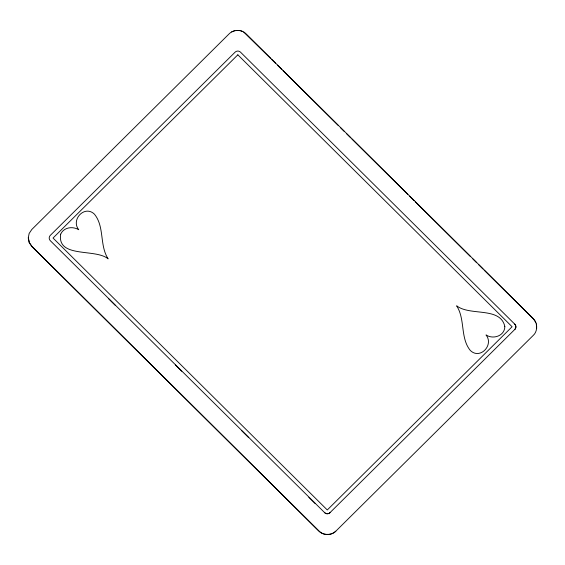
<?xml version="1.0" encoding="UTF-8"?>
<svg xmlns="http://www.w3.org/2000/svg" width="565" height="565" viewBox="0 0 565 565"><rect width="100%" height="100%" fill="white"/><g stroke="black" fill="none" stroke-linecap="round" stroke-linejoin="round"><path stroke-width="0.85" d="M28.25 238.049L29.133 233.493L31.788 229.503L229.178 33.815C233.161 29.486 241.742 29.119 246.163 33.928L533.176 318.512C538.297 323.484 537.343 331.846 533.289 335.349L335.822 531.185C331.316 535.797 323.307 535.662 318.837 531.072L31.824 246.488L29.196 242.611L28.328 237.9L29.274 242.47L31.908 246.347L318.914 530.931C323.314 535.712 331.768 535.337 335.822 531.185M536.319 323.872L536.658 328.505M231.65 31.937L234.539 30.764M236.078 30.475L239.214 30.496M240.761 30.807L242.251 31.322M243.663 32.021L270.522 58.308M514.743 324.126L240.513 52.164A3.828 3.764 29.1 0 0 235.104 52.164L50.299 235.379A3.828 3.764 29.1 0 0 50.334 240.725L324.607 512.617A3.828 3.764 29.1 0 0 329.995 512.653L514.8 329.437A3.828 3.764 29.1 0 0 514.764 324.091L514.743 324.126A3.828 3.764 29.1 0 1 514.779 329.48L514.8 329.437M329.981 512.688L329.995 512.653A3.828 3.764 29.1 0 1 324.585 512.653M535.804 322.389L533.176 318.512M271.779 59.551L275.536 63.273M277.415 65.137L281.801 69.488M283.058 70.731L338.202 125.409M340.709 127.895L344.466 131.624M346.352 133.488L350.738 137.839M351.988 139.082L407.761 194.381M409.639 196.246L414.032 200.596M415.282 201.839L470.426 256.517M472.933 259.003L476.698 262.732M478.576 264.597L482.962 268.947M484.212 270.19L533.092 318.653M108.487 298.61L115.373 305.439M175.482 365.039L181.746 371.247M241.855 430.848L248.741 437.677M308.85 497.278L315.115 503.486M60.681 234.164C56.853 258.495 95.669 248.233 108.127 258.855C99.348 245.344 104.73 226.784 94.44 214.177C84.694 204.65 70.547 219.714 78.754 229.729C72.723 226.035 63.746 227.229 60.681 234.164M504.827 326.492C504.835 335.893 493.125 339.77 486.006 334.925C494.22 344.947 480.066 360.004 470.32 350.477C460.037 337.87 465.419 319.317 456.633 305.799C470.087 316.329 500.378 306.421 504.827 326.492M237.837 54.819L53.032 238.035L327.283 509.962L512.088 326.747L237.837 54.819"/></g></svg>
